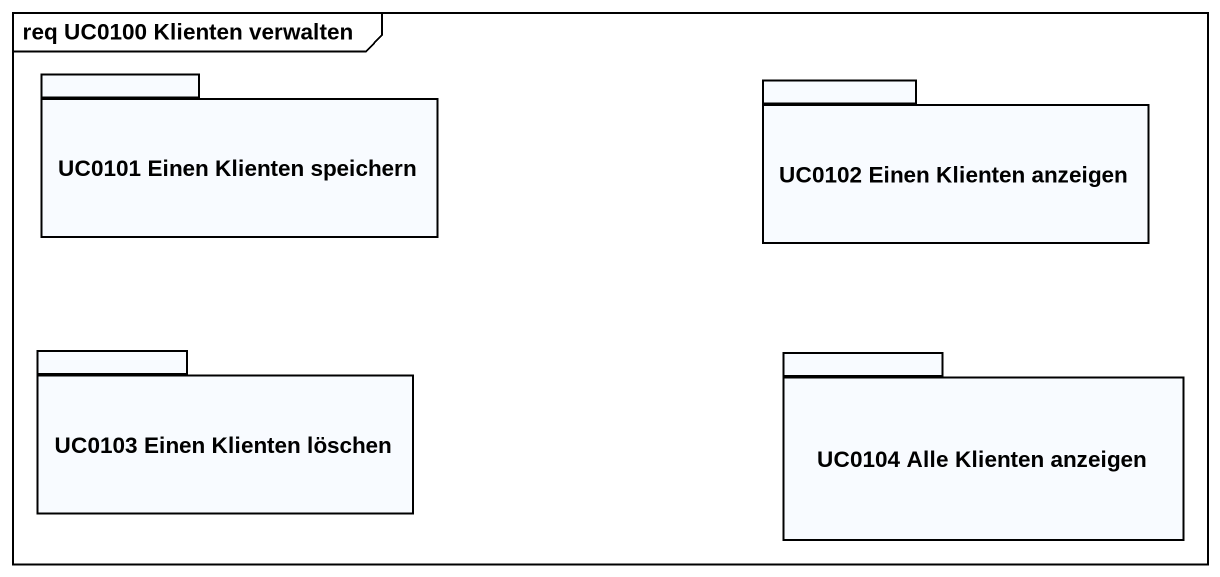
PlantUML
@startuml
mainframe req UC0100 Klienten verwalten
package "UC0101 Einen Klienten speichern" as UC0101_Einen_Klienten {
}
package "UC0102 Einen Klienten anzeigen" as UC0102_Einen_Klienten {
}
package "UC0103 Einen Klienten löschen" as UC0103_Einen_Klienten {
}
package "UC0104 Alle Klienten anzeigen" as UC0104_Alle_Klienten {
}
@enduml
